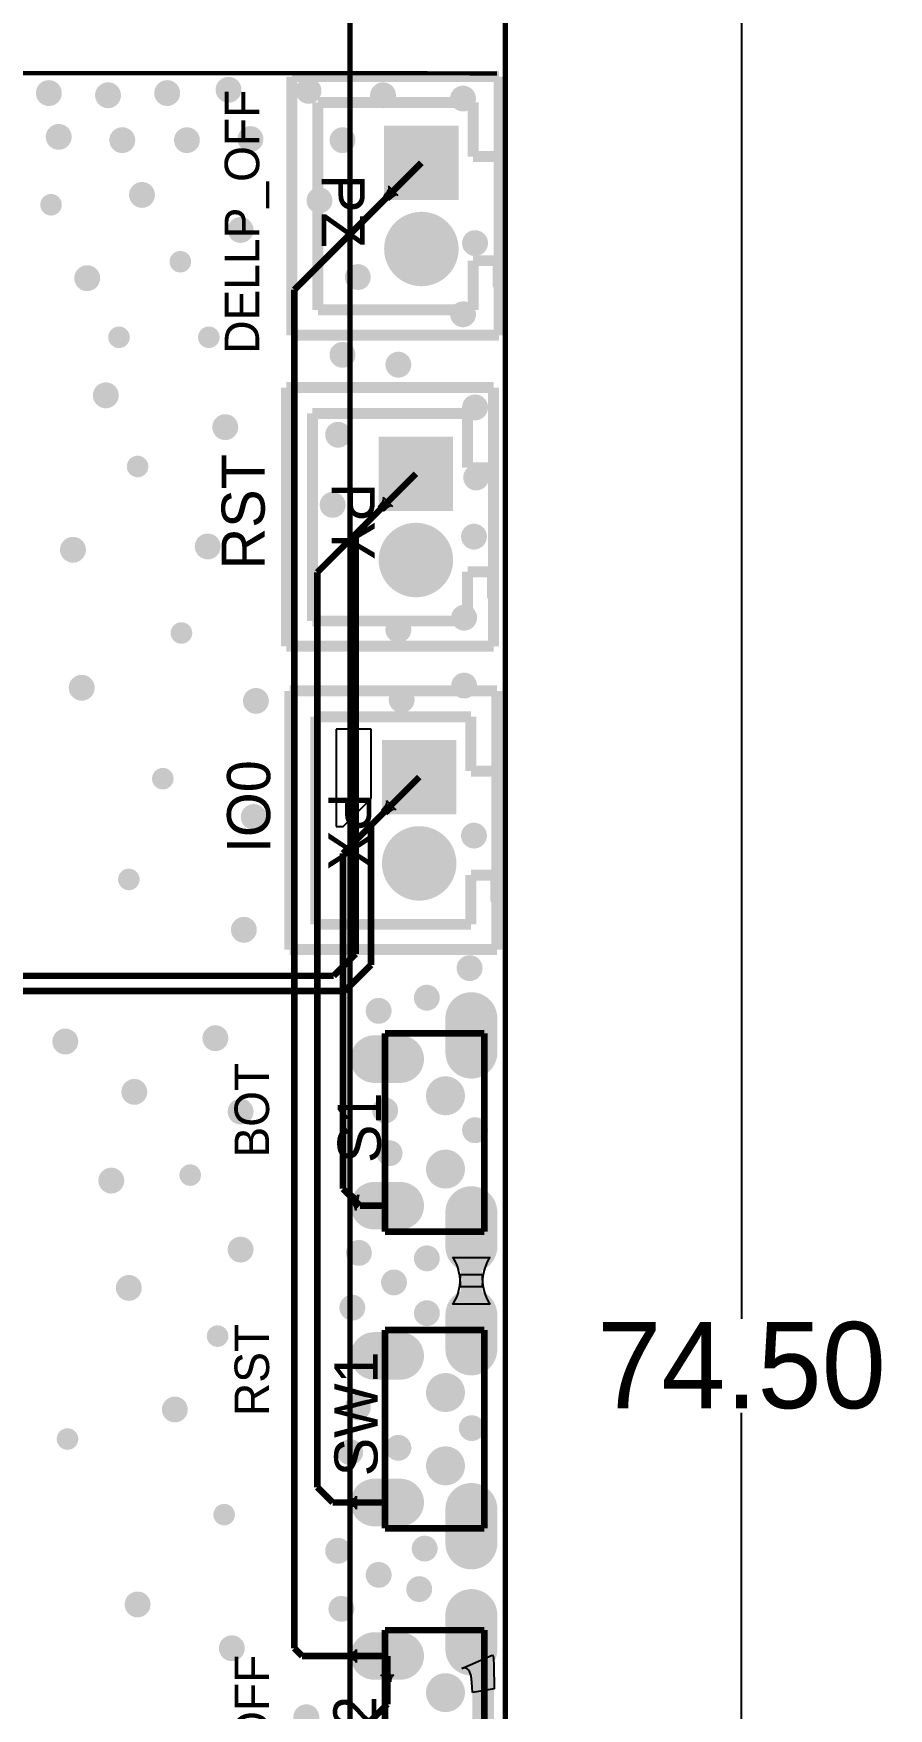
# Model space of a CAD drawing. Extents: x 53.3 to 135, y 28 to 125.4.
# Drawn here: x 115.21 to 135.03, y 66.83 to 105.67 of the extents above; entities that cross this region are included whole.
import ezdxf

# ---------------------------------------------------------------- set-up
doc = ezdxf.new("R2010")
doc.units = 0
doc.header["$MEASUREMENT"] = 0
doc.layers.get('0').update_dxf_attribs({"linetype": 'CONTINUOUS'})
doc.layers.get('Defpoints').update_dxf_attribs({"linetype": 'CONTINUOUS'})
for name, color, linetype in [('BOTTOMLAYER', 5, 'CONTINUOUS'), ('BOTTOMOVERLAY', 54, 'CONTINUOUS'), ('BOTTOMSOLDER', 6, 'CONTINUOUS'), ('KEEPOUTLAYER', 6, 'CONTINUOUS'), ('MULTILAYER', 9, 'CONTINUOUS'), ('TOPLAYER', 1, 'CONTINUOUS'), ('TOPOVERLAY', 2, 'CONTINUOUS'), ('TOPPASTE', 8, 'CONTINUOUS'), ('TOPSOLDER', 216, 'CONTINUOUS')]:
    doc.layers.add(name, color=color, linetype=linetype)
doc.dimstyles.get("Standard").update_dxf_attribs({"dimtxt": 2, "dimasz": 0.18, "dimexe": 0.18, "dimexo": 0.0625, "dimgap": 0.09, "dimtad": 0, "dimtih": 1, "dimtoh": 1, "dimrnd": 0.0005, "dimzin": 0, "dimdsep": 46, "dimtxsty": 'STANDARD', "dimcen": 0.09, "dimclrd": 1, "dimclre": 1, "dimclrt": 1, "dimadec": 0, "dimazin": 0, "dimtfac": 1, "dimtofl": 0, "dimtmove": 0, "dimatfit": 3, "dimfxl": 1, "dimtolj": 1, "dimtzin": 0, "dimarcsym": 0})

# ---------------------------------------------------------------- blocks, each defined once
blk = doc.blocks.new('*D5')
at = {"color": 1, "linetype": 'Continuous', "lineweight": -2, "transparency": 16777216}
for p, q in [((121.216, 112.027), (131.807, 112.027)), ((121.216, 37.527), (131.807, 37.527))]:
    blk.add_line(p, q, dxfattribs=at)
at = {"color": 1, "lineweight": -2, "transparency": 16777216}
for p, q in [((131.627, 111.847), (131.627, 75.867)), ((131.627, 37.707), (131.627, 73.687))]:
    blk.add_line(p, q, dxfattribs=at)
at = {"color": 1, "linetype": 'Continuous', "transparency": 16777216}
for points in [[(131.597, 111.847), (131.657, 111.847), (131.627, 112.027)], [(131.597, 37.707), (131.657, 37.707), (131.627, 37.527)]]:
    blk.add_solid(points, dxfattribs=at)
at = {"layer": 'Defpoints', "color": 0, "linetype": 'Continuous', "transparency": 16777216}
for p in [(121.153, 112.027), (121.153, 37.527), (131.627, 37.527)]:
    blk.add_point(p, dxfattribs=at)
at = {"color": 1, "linetype": 'Continuous', "transparency": 16777216, "insert": (131.627, 74.777), "char_height": 2, "attachment_point": 5}
blk.add_mtext('\\A1;74.50', dxfattribs=at)

msp = doc.modelspace()

# ---------------------------------------------------------------- linework, layer by layer
at = {"layer": 'BOTTOMLAYER'}
for p, q in [((123.242662, 94.734814), (123.289954, 94.790704)), ((123.289954, 94.790704), (123.30715, 94.815426)), ((123.30715, 94.815426), (123.320048, 94.837997)), ((123.328646, 94.906785), (123.320048, 94.918609)), ((123.320048, 94.918609), (123.535011, 94.703646)), ((123.320048, 94.837997), (123.328646, 94.858418)), ((123.332946, 94.892812), (123.328646, 94.906785)), ((123.328646, 94.858418), (123.332946, 94.876691)), ((123.332946, 94.876691), (123.332946, 94.892812)), ((123.212568, 94.703646), (123.242662, 94.734814)), ((123.320048, 94.596166), (123.212568, 94.703646)), ((123.380238, 94.652056), (123.320048, 94.596166)), ((123.407106, 94.673552), (123.380238, 94.652056)), ((123.431828, 94.690748), (123.407106, 94.673552)), ((123.454399, 94.703646), (123.431828, 94.690748)), ((123.47482, 94.712244), (123.454399, 94.703646)), ((123.493093, 94.716544), (123.47482, 94.712244)), ((123.509214, 94.716544), (123.493093, 94.716544)), ((123.523187, 94.712244), (123.509214, 94.716544)), ((123.535011, 94.703646), (123.523187, 94.712244)), ((123.38335, 87.779626), (123.396248, 87.802197)), ((123.404846, 87.870985), (123.396248, 87.882809)), ((123.396248, 87.882809), (123.611211, 87.667846)), ((123.396248, 87.802197), (123.404846, 87.822618)), ((123.409146, 87.857012), (123.404846, 87.870985)), ((123.404846, 87.822618), (123.409146, 87.840891)), ((123.409146, 87.840891), (123.409146, 87.857012)), ((123.288768, 87.667846), (123.318862, 87.699014)), ((123.396248, 87.560366), (123.288768, 87.667846)), ((123.318862, 87.699014), (123.366154, 87.754904)), ((123.366154, 87.754904), (123.38335, 87.779626)), ((123.456438, 87.616256), (123.396248, 87.560366)), ((123.483306, 87.637752), (123.456438, 87.616256)), ((123.508028, 87.654948), (123.483306, 87.637752)), ((123.530599, 87.667846), (123.508028, 87.654948)), ((123.55102, 87.676444), (123.530599, 87.667846)), ((123.569293, 87.680744), (123.55102, 87.676444)), ((123.585414, 87.680744), (123.569293, 87.680744)), ((123.599387, 87.676444), (123.585414, 87.680744)), ((123.611211, 87.667846), (123.599387, 87.676444))]:
    msp.add_line(p, q, dxfattribs=at)
for points, const_width in [([(115.42, 104.2924, 1), (115.72, 104.2924, 1)], 0.299999), ([(116.7916, 104.2416, 1), (117.0916, 104.2416, 1)], 0.299999), ([(118.1632, 104.2924, 1), (118.4632, 104.2924, 1)], 0.299999), ([(119.5856, 104.3686, 1), (119.8856, 104.3686, 1)], 0.299999), ([(121.4398, 104.3432, 1), (121.7398, 104.3432, 1)], 0.299999), ([(123.167, 104.2416, 1), (123.467, 104.2416, 1)], 0.299999), ([(125.0212, 104.1654, 1), (125.3212, 104.1654, 1)], 0.299999), ([(115.6486, 103.2764, 1), (115.9486, 103.2764, 1)], 0.299999), ([(117.1218, 103.2002, 1), (117.4218, 103.2002, 1)], 0.299999), ([(118.6204, 103.2002, 1), (118.9204, 103.2002, 1)], 0.299999), ([(120.0936, 103.2256, 1), (120.3936, 103.2256, 1)], 0.299999), ([(122.2272, 103.2002, 1), (122.5272, 103.2002, 1)], 0.299999), ([(117.579, 101.9302, 1), (117.879, 101.9302, 1)], 0.299999), ([(115.495802, 101.7016, 1), (115.745798, 101.7016, 1)], 0.249999), ([(121.6938, 101.8032, 1), (121.9938, 101.8032, 1)], 0.299999), ([(119.865, 101.1174, 1), (120.165, 101.1174, 1)], 0.299999), ([(123.825, 100.676202, 1), (124.587, 100.676202, 1)], 0.762), ([(125.3006, 100.8126, 1), (125.6006, 100.8126, 1)], 0.299999), ([(118.493002, 100.3808, 1), (118.742998, 100.3808, 1)], 0.249999), ([(116.309, 99.9998, 1), (116.609, 99.9998, 1)], 0.299999), ([(122.5828, 100.0252, 1), (122.8828, 100.0252, 1)], 0.299999), ([(125.0212, 99.1616, 1), (125.3212, 99.1616, 1)], 0.299999), ([(117.070602, 98.6282, 1), (117.320598, 98.6282, 1)], 0.249999), ([(119.153402, 98.6282, 1), (119.403398, 98.6282, 1)], 0.249999), ([(122.2272, 98.2218, 1), (122.5272, 98.2218, 1)], 0.299999), ([(123.5226, 97.9932, 1), (123.8226, 97.9932, 1)], 0.299999), ([(116.7408, 97.282, 1), (117.0408, 97.282, 1)], 0.299999), ([(125.3006, 97.0026, 1), (125.6006, 97.0026, 1)], 0.299999), ([(119.5094, 96.5454, 1), (119.8094, 96.5454, 1)], 0.299999), ([(122.1256, 96.3676, 1), (122.4256, 96.3676, 1)], 0.299999), ([(117.502402, 95.631, 1), (117.752398, 95.631, 1)], 0.249999), ([(125.326, 95.377, 1), (125.626, 95.377, 1)], 0.299999), ([(121.9986, 94.742, 1), (122.2986, 94.742, 1)], 0.299999), ([(119.103, 93.7768, 1), (119.403, 93.7768, 1)], 0.299999), ([(123.698, 93.462602, 1), (124.46, 93.462602, 1)], 0.762), ([(125.2752, 94.0054, 1), (125.5752, 94.0054, 1)], 0.299999), ([(115.9788, 93.7006, 1), (116.2788, 93.7006, 1)], 0.299999), ([(123.5226, 91.8464, 1), (123.8226, 91.8464, 1)], 0.299999), ([(125.0466, 92.1258, 1), (125.3466, 92.1258, 1)], 0.299999), ([(118.518402, 91.7702, 1), (118.768398, 91.7702, 1)], 0.249999), ([(116.182, 90.5002, 1), (116.482, 90.5002, 1)], 0.299999), ([(123.5988, 90.2208, 1), (123.8988, 90.2208, 1)], 0.299999), ([(125.0466, 90.551, 1), (125.3466, 90.551, 1)], 0.299999), ([(120.2206, 90.1954, 1), (120.5206, 90.1954, 1)], 0.299999), ([(118.086602, 88.392, 1), (118.336598, 88.392, 1)], 0.249999), ([(120.1698, 87.503, 1), (120.4698, 87.503, 1)], 0.299999), ([(123.7742, 86.426802, 1), (124.5362, 86.426802, 1)], 0.762), ([(125.2752, 87.0712, 1), (125.5752, 87.0712, 1)], 0.299999), ([(117.299202, 86.0552, 1), (117.549198, 86.0552, 1)], 0.249999), ([(119.9412, 84.8868, 1), (120.2412, 84.8868, 1)], 0.299999), ([(125.1736, 83.9978, 1), (125.4736, 83.9978, 1)], 0.299999), ([(124.183, 83.312, 1), (124.483, 83.312, 1)], 0.299999), ([(123.0654, 83.0072, 1), (123.3654, 83.0072, 1)], 0.299999), ([(115.801, 82.296, 1), (116.101, 82.296, 1)], 0.299999), ([(119.2808, 82.3722, 1), (119.5808, 82.3722, 1)], 0.299999), ([(117.4012, 81.1276, 1), (117.7012, 81.1276, 1)], 0.299999), ([(124.589794, 81.037796, 1), (124.939796, 81.037796, 1)], 0.349999), ([(119.865, 80.6704, 1), (120.165, 80.6704, 1)], 0.299999), ([(123.2178, 80.6958, 1), (123.5178, 80.6958, 1)], 0.299999), ([(125.3006, 80.2386, 1), (125.6006, 80.2386, 1)], 0.299999), ([(123.3194, 79.7052, 1), (123.6194, 79.7052, 1)], 0.299999), ([(124.589802, 79.337802, 1), (124.939803, 79.337802, 1)], 0.349999), ([(116.8678, 79.0702, 1), (117.1678, 79.0702, 1)], 0.299999), ([(118.721602, 79.1972, 1), (118.971598, 79.1972, 1)], 0.249999), ([(119.865, 77.47, 1), (120.165, 77.47, 1)], 0.299999), ([(122.6082, 77.3938, 1), (122.9082, 77.3938, 1)], 0.299999), ([(124.183, 77.2668, 1), (124.483, 77.2668, 1)], 0.299999), ([(123.421, 76.708, 1), (123.721, 76.708, 1)], 0.299999), ([(117.2742, 76.581, 1), (117.5742, 76.581, 1)], 0.299999), ([(122.4558, 76.1238, 1), (122.7558, 76.1238, 1)], 0.299999), ([(124.183, 75.9968, 1), (124.483, 75.9968, 1)], 0.299999), ([(119.356602, 75.4634, 1), (119.606598, 75.4634, 1)], 0.249999), ([(124.589794, 74.154396, 1), (124.939796, 74.154396, 1)], 0.349999), ([(118.341, 73.7616, 1), (118.641, 73.7616, 1)], 0.299999), ([(122.5828, 73.8124, 1), (122.8828, 73.8124, 1)], 0.299999), ([(125.2244, 73.3298, 1), (125.5244, 73.3298, 1)], 0.299999), ([(115.876802, 73.0758, 1), (116.126798, 73.0758, 1)], 0.249999), ([(122.405, 72.771, 1), (122.705, 72.771, 1)], 0.299999), ([(123.5226, 72.8726, 1), (123.8226, 72.8726, 1)], 0.299999), ([(124.589802, 72.454402, 1), (124.939803, 72.454402, 1)], 0.349999), ([(119.509002, 71.3232, 1), (119.758998, 71.3232, 1)], 0.249999), ([(122.1256, 70.485, 1), (122.4256, 70.485, 1)], 0.299999), ([(124.1322, 70.5358, 1), (124.4322, 70.5358, 1)], 0.299999), ([(123.0654, 69.9262, 1), (123.3654, 69.9262, 1)], 0.299999), ([(117.4774, 69.2404, 1), (117.7774, 69.2404, 1)], 0.299999), ([(124.0052, 69.596, 1), (124.3052, 69.596, 1)], 0.299999), ([(122.2018, 69.1388, 1), (122.5018, 69.1388, 1)], 0.299999), ([(119.6618, 68.2244, 1), (119.9618, 68.2244, 1)], 0.299999), ([(124.589794, 67.194796, 1), (124.939796, 67.194796, 1)], 0.349999), ([(121.389, 66.6242, 1), (121.689, 66.6242, 1)], 0.299999)]:
    msp.add_lwpolyline(points, format="xyb", close=True, dxfattribs=dict(at, const_width=const_width))
at = {"layer": 'BOTTOMLAYER', "const_width": 0.152001}
for points in [[(122.682, 94.065598), (124.079, 95.462598)], [(122.682, 84.328), (122.682, 94.065598)], [(123.0376, 87.309198), (124.1552, 88.426798)], [(123.0376, 84.074), (123.0376, 87.309198)], [(122.174, 83.82), (122.682, 84.328)], [(122.431599, 83.467999), (123.0376, 84.074)], [(99.572811, 83.467999), (122.431599, 83.467999)], [(99.718612, 83.82), (122.174, 83.82)]]:
    msp.add_lwpolyline(points, dxfattribs=at)
at = {"layer": 'BOTTOMLAYER'}
for points in [[(123.444, 103.438198), (123.444, 101.914198), (124.968, 103.438198), (124.968, 101.914198)], [(123.317, 96.224598), (123.317, 94.700598), (124.841, 96.224598), (124.841, 94.700598)], [(123.3932, 89.188798), (123.3932, 87.664798), (124.9172, 89.188798), (124.9172, 87.664798)]]:
    msp.add_solid(points, dxfattribs=at)
at = {"layer": 'BOTTOMOVERLAY', "const_width": 0.127}
msp.add_lwpolyline([(122.553136, 48.777027), (122.553136, 106.377059)], dxfattribs=at)
at = {"layer": 'BOTTOMSOLDER'}
for points, const_width in [([(123.7742, 100.676202, 1), (124.6378, 100.676202, 1)], 0.8636), ([(123.6472, 93.462602, 1), (124.5108, 93.462602, 1)], 0.8636), ([(123.7234, 86.426802, 1), (124.587, 86.426802, 1)], 0.8636), ([(124.538994, 81.037796, 1), (124.990596, 81.037796, 1)], 0.451599), ([(124.539002, 79.337802, 1), (124.990603, 79.337802, 1)], 0.451599), ([(124.538994, 74.154396, 1), (124.990596, 74.154396, 1)], 0.451599), ([(124.539002, 72.454402, 1), (124.990603, 72.454402, 1)], 0.451599), ([(124.538994, 67.194796, 1), (124.990596, 67.194796, 1)], 0.451599)]:
    msp.add_lwpolyline(points, format="xyb", close=True, dxfattribs=dict(at, const_width=const_width))
for points in [[(123.3424, 103.539798), (123.3424, 101.812598), (125.0696, 103.539798), (125.0696, 101.812598)], [(123.2154, 96.326198), (123.2154, 94.598998), (124.9426, 96.326198), (124.9426, 94.598998)], [(123.2916, 89.290398), (123.2916, 87.563198), (125.0188, 89.290398), (125.0188, 87.563198)]]:
    msp.add_solid(points, dxfattribs=at)
at = {"layer": 'KEEPOUTLAYER', "const_width": 0.127}
msp.add_lwpolyline([(126.153136, 38.991487), (126.153136, 110.562593)], dxfattribs=at)
at = {"layer": 'MULTILAYER'}
for points, const_width in [([(115.42, 104.2924, 1), (115.72, 104.2924, 1)], 0.299999), ([(116.7916, 104.2416, 1), (117.0916, 104.2416, 1)], 0.299999), ([(118.1632, 104.2924, 1), (118.4632, 104.2924, 1)], 0.299999), ([(119.5856, 104.3686, 1), (119.8856, 104.3686, 1)], 0.299999), ([(121.4398, 104.3432, 1), (121.7398, 104.3432, 1)], 0.299999), ([(123.167, 104.2416, 1), (123.467, 104.2416, 1)], 0.299999), ([(125.0212, 104.1654, 1), (125.3212, 104.1654, 1)], 0.299999), ([(115.6486, 103.2764, 1), (115.9486, 103.2764, 1)], 0.299999), ([(117.1218, 103.2002, 1), (117.4218, 103.2002, 1)], 0.299999), ([(118.6204, 103.2002, 1), (118.9204, 103.2002, 1)], 0.299999), ([(120.0936, 103.2256, 1), (120.3936, 103.2256, 1)], 0.299999), ([(122.2272, 103.2002, 1), (122.5272, 103.2002, 1)], 0.299999), ([(117.579, 101.9302, 1), (117.879, 101.9302, 1)], 0.299999), ([(115.495802, 101.7016, 1), (115.745798, 101.7016, 1)], 0.249999), ([(121.6938, 101.8032, 1), (121.9938, 101.8032, 1)], 0.299999), ([(119.865, 101.1174, 1), (120.165, 101.1174, 1)], 0.299999), ([(123.825, 100.676202, 1), (124.587, 100.676202, 1)], 0.762), ([(125.3006, 100.8126, 1), (125.6006, 100.8126, 1)], 0.299999), ([(118.493002, 100.3808, 1), (118.742998, 100.3808, 1)], 0.249999), ([(116.309, 99.9998, 1), (116.609, 99.9998, 1)], 0.299999), ([(122.5828, 100.0252, 1), (122.8828, 100.0252, 1)], 0.299999), ([(125.0212, 99.1616, 1), (125.3212, 99.1616, 1)], 0.299999), ([(117.070602, 98.6282, 1), (117.320598, 98.6282, 1)], 0.249999), ([(119.153402, 98.6282, 1), (119.403398, 98.6282, 1)], 0.249999), ([(122.2272, 98.2218, 1), (122.5272, 98.2218, 1)], 0.299999), ([(123.5226, 97.9932, 1), (123.8226, 97.9932, 1)], 0.299999), ([(116.7408, 97.282, 1), (117.0408, 97.282, 1)], 0.299999), ([(125.3006, 97.0026, 1), (125.6006, 97.0026, 1)], 0.299999), ([(119.5094, 96.5454, 1), (119.8094, 96.5454, 1)], 0.299999), ([(122.1256, 96.3676, 1), (122.4256, 96.3676, 1)], 0.299999), ([(117.502402, 95.631, 1), (117.752398, 95.631, 1)], 0.249999), ([(125.326, 95.377, 1), (125.626, 95.377, 1)], 0.299999), ([(121.9986, 94.742, 1), (122.2986, 94.742, 1)], 0.299999), ([(119.103, 93.7768, 1), (119.403, 93.7768, 1)], 0.299999), ([(123.698, 93.462602, 1), (124.46, 93.462602, 1)], 0.762), ([(125.2752, 94.0054, 1), (125.5752, 94.0054, 1)], 0.299999), ([(115.9788, 93.7006, 1), (116.2788, 93.7006, 1)], 0.299999), ([(123.5226, 91.8464, 1), (123.8226, 91.8464, 1)], 0.299999), ([(125.0466, 92.1258, 1), (125.3466, 92.1258, 1)], 0.299999), ([(118.518402, 91.7702, 1), (118.768398, 91.7702, 1)], 0.249999), ([(116.182, 90.5002, 1), (116.482, 90.5002, 1)], 0.299999), ([(123.5988, 90.2208, 1), (123.8988, 90.2208, 1)], 0.299999), ([(125.0466, 90.551, 1), (125.3466, 90.551, 1)], 0.299999), ([(120.2206, 90.1954, 1), (120.5206, 90.1954, 1)], 0.299999), ([(118.086602, 88.392, 1), (118.336598, 88.392, 1)], 0.249999), ([(120.1698, 87.503, 1), (120.4698, 87.503, 1)], 0.299999), ([(123.7742, 86.426802, 1), (124.5362, 86.426802, 1)], 0.762), ([(125.2752, 87.0712, 1), (125.5752, 87.0712, 1)], 0.299999), ([(117.299202, 86.0552, 1), (117.549198, 86.0552, 1)], 0.249999), ([(119.9412, 84.8868, 1), (120.2412, 84.8868, 1)], 0.299999), ([(125.1736, 83.9978, 1), (125.4736, 83.9978, 1)], 0.299999), ([(124.183, 83.312, 1), (124.483, 83.312, 1)], 0.299999), ([(123.0654, 83.0072, 1), (123.3654, 83.0072, 1)], 0.299999), ([(115.801, 82.296, 1), (116.101, 82.296, 1)], 0.299999), ([(119.2808, 82.3722, 1), (119.5808, 82.3722, 1)], 0.299999), ([(117.4012, 81.1276, 1), (117.7012, 81.1276, 1)], 0.299999), ([(124.589794, 81.037796, 1), (124.939796, 81.037796, 1)], 0.349999), ([(119.865, 80.6704, 1), (120.165, 80.6704, 1)], 0.299999), ([(123.2178, 80.6958, 1), (123.5178, 80.6958, 1)], 0.299999), ([(125.3006, 80.2386, 1), (125.6006, 80.2386, 1)], 0.299999), ([(123.3194, 79.7052, 1), (123.6194, 79.7052, 1)], 0.299999), ([(124.589802, 79.337802, 1), (124.939803, 79.337802, 1)], 0.349999), ([(116.8678, 79.0702, 1), (117.1678, 79.0702, 1)], 0.299999), ([(118.721602, 79.1972, 1), (118.971598, 79.1972, 1)], 0.249999), ([(119.865, 77.47, 1), (120.165, 77.47, 1)], 0.299999), ([(122.6082, 77.3938, 1), (122.9082, 77.3938, 1)], 0.299999), ([(124.183, 77.2668, 1), (124.483, 77.2668, 1)], 0.299999), ([(123.421, 76.708, 1), (123.721, 76.708, 1)], 0.299999), ([(117.2742, 76.581, 1), (117.5742, 76.581, 1)], 0.299999), ([(122.4558, 76.1238, 1), (122.7558, 76.1238, 1)], 0.299999), ([(124.183, 75.9968, 1), (124.483, 75.9968, 1)], 0.299999), ([(119.356602, 75.4634, 1), (119.606598, 75.4634, 1)], 0.249999), ([(124.589794, 74.154396, 1), (124.939796, 74.154396, 1)], 0.349999), ([(118.341, 73.7616, 1), (118.641, 73.7616, 1)], 0.299999), ([(122.5828, 73.8124, 1), (122.8828, 73.8124, 1)], 0.299999), ([(125.2244, 73.3298, 1), (125.5244, 73.3298, 1)], 0.299999), ([(115.876802, 73.0758, 1), (116.126798, 73.0758, 1)], 0.249999), ([(122.405, 72.771, 1), (122.705, 72.771, 1)], 0.299999), ([(123.5226, 72.8726, 1), (123.8226, 72.8726, 1)], 0.299999), ([(124.589802, 72.454402, 1), (124.939803, 72.454402, 1)], 0.349999), ([(119.509002, 71.3232, 1), (119.758998, 71.3232, 1)], 0.249999), ([(122.1256, 70.485, 1), (122.4256, 70.485, 1)], 0.299999), ([(124.1322, 70.5358, 1), (124.4322, 70.5358, 1)], 0.299999), ([(123.0654, 69.9262, 1), (123.3654, 69.9262, 1)], 0.299999), ([(117.4774, 69.2404, 1), (117.7774, 69.2404, 1)], 0.299999), ([(124.0052, 69.596, 1), (124.3052, 69.596, 1)], 0.299999), ([(122.2018, 69.1388, 1), (122.5018, 69.1388, 1)], 0.299999), ([(119.6618, 68.2244, 1), (119.9618, 68.2244, 1)], 0.299999), ([(124.589794, 67.194796, 1), (124.939796, 67.194796, 1)], 0.349999), ([(121.389, 66.6242, 1), (121.689, 66.6242, 1)], 0.299999)]:
    msp.add_lwpolyline(points, format="xyb", close=True, dxfattribs=dict(at, const_width=const_width))
for points in [[(123.444, 103.438198), (123.444, 101.914198), (124.968, 103.438198), (124.968, 101.914198)], [(123.317, 96.224598), (123.317, 94.700598), (124.841, 96.224598), (124.841, 94.700598)], [(123.3932, 89.188798), (123.3932, 87.664798), (124.9172, 89.188798), (124.9172, 87.664798)]]:
    msp.add_solid(points, dxfattribs=at)
at = {"layer": 'TOPLAYER'}
for p, q in [((123.339568, 101.917246), (123.369662, 101.948414)), ((123.447048, 101.809766), (123.339568, 101.917246)), ((123.369662, 101.948414), (123.416954, 102.004304)), ((123.416954, 102.004304), (123.43415, 102.029026)), ((123.43415, 102.029026), (123.447048, 102.051597)), ((123.455646, 102.120385), (123.447048, 102.132209)), ((123.447048, 102.132209), (123.662011, 101.917246)), ((123.447048, 102.051597), (123.455646, 102.072018)), ((123.507238, 101.865656), (123.447048, 101.809766)), ((123.459946, 102.106412), (123.455646, 102.120385)), ((123.455646, 102.072018), (123.459946, 102.090291)), ((123.459946, 102.090291), (123.459946, 102.106412)), ((123.534106, 101.887152), (123.507238, 101.865656)), ((123.558828, 101.904348), (123.534106, 101.887152)), ((123.581399, 101.917246), (123.558828, 101.904348)), ((123.60182, 101.925844), (123.581399, 101.917246)), ((123.620093, 101.930144), (123.60182, 101.925844)), ((123.636214, 101.930144), (123.620093, 101.930144)), ((123.650187, 101.925844), (123.636214, 101.930144)), ((123.662011, 101.917246), (123.650187, 101.925844)), ((123.242662, 94.734814), (123.289954, 94.790704)), ((123.289954, 94.790704), (123.30715, 94.815426)), ((123.30715, 94.815426), (123.320048, 94.837997)), ((123.328646, 94.906785), (123.320048, 94.918609)), ((123.320048, 94.918609), (123.535011, 94.703646)), ((123.320048, 94.837997), (123.328646, 94.858418)), ((123.332946, 94.892812), (123.328646, 94.906785)), ((123.328646, 94.858418), (123.332946, 94.876691)), ((123.332946, 94.876691), (123.332946, 94.892812)), ((123.212568, 94.703646), (123.242662, 94.734814)), ((123.320048, 94.596166), (123.212568, 94.703646)), ((123.380238, 94.652056), (123.320048, 94.596166)), ((123.407106, 94.673552), (123.380238, 94.652056)), ((123.431828, 94.690748), (123.407106, 94.673552)), ((123.454399, 94.703646), (123.431828, 94.690748)), ((123.47482, 94.712244), (123.454399, 94.703646)), ((123.493093, 94.716544), (123.47482, 94.712244)), ((123.509214, 94.716544), (123.493093, 94.716544)), ((123.523187, 94.712244), (123.509214, 94.716544)), ((123.535011, 94.703646), (123.523187, 94.712244)), ((123.043201, 89.538797), (122.227345, 89.538797)), ((122.227345, 89.538797), (122.227345, 87.279137)), ((123.043201, 87.929057), (123.043201, 89.538797)), ((122.393281, 87.279137), (123.043201, 87.929057)), ((123.38335, 87.779626), (123.396248, 87.802197)), ((123.404846, 87.870985), (123.396248, 87.882809)), ((123.396248, 87.882809), (123.611211, 87.667846)), ((123.396248, 87.802197), (123.404846, 87.822618)), ((123.409146, 87.857012), (123.404846, 87.870985)), ((123.404846, 87.822618), (123.409146, 87.840891)), ((123.409146, 87.840891), (123.409146, 87.857012)), ((123.288768, 87.667846), (123.318862, 87.699014)), ((123.396248, 87.560366), (123.288768, 87.667846)), ((123.318862, 87.699014), (123.366154, 87.754904)), ((123.366154, 87.754904), (123.38335, 87.779626)), ((123.456438, 87.616256), (123.396248, 87.560366)), ((123.483306, 87.637752), (123.456438, 87.616256)), ((123.508028, 87.654948), (123.483306, 87.637752)), ((123.530599, 87.667846), (123.508028, 87.654948)), ((123.55102, 87.676444), (123.530599, 87.667846)), ((123.569293, 87.680744), (123.55102, 87.676444)), ((123.585414, 87.680744), (123.569293, 87.680744)), ((123.599387, 87.676444), (123.585414, 87.680744)), ((123.611211, 87.667846), (123.599387, 87.676444)), ((122.227345, 87.279137), (122.393281, 87.279137)), ((122.55771, 78.60441), (122.599183, 78.777899)), ((122.607464, 78.550491), (122.55771, 78.60441)), ((122.599183, 78.777899), (122.624324, 78.753838)), ((122.627664, 78.525088), (122.607464, 78.550491)), ((122.624324, 78.753838), (122.647169, 78.734234)), ((122.644746, 78.500724), (122.627664, 78.525088)), ((122.658708, 78.477394), (122.644746, 78.500724)), ((122.647169, 78.734234), (122.667715, 78.719091)), ((122.669551, 78.455106), (122.658708, 78.477394)), ((122.667715, 78.719091), (122.685965, 78.708405)), ((122.747199, 78.737927), (122.681741, 78.376318)), ((122.685965, 78.708405), (122.701914, 78.702177)), ((122.701914, 78.702177), (122.715566, 78.700409)), ((122.715566, 78.700409), (122.726922, 78.703101)), ((122.726922, 78.703101), (122.735978, 78.710252)), ((122.735978, 78.710252), (122.742736, 78.721859)), ((122.742736, 78.721859), (122.747199, 78.737927)), ((122.677278, 78.433851), (122.669551, 78.455106)), ((122.681883, 78.413635), (122.677278, 78.433851)), ((122.681741, 78.376318), (122.683372, 78.394458)), ((122.683372, 78.394458), (122.681883, 78.413635)), ((124.965691, 77.237158), (124.930715, 77.287178)), ((124.930715, 77.287178), (125.798887, 77.287178)), ((124.996986, 77.183061), (124.965691, 77.237158)), ((125.024599, 77.124885), (124.996986, 77.183061)), ((125.048531, 77.06263), (125.024599, 77.124885)), ((125.06878, 76.996295), (125.048531, 77.06263)), ((125.085348, 76.925884), (125.06878, 76.996295)), ((125.098233, 76.851396), (125.085348, 76.925884)), ((125.644255, 76.925884), (125.631369, 76.851396)), ((125.660823, 76.996295), (125.644255, 76.925884)), ((125.681072, 77.06263), (125.660823, 76.996295)), ((125.705004, 77.124885), (125.681072, 77.06263)), ((125.732616, 77.183061), (125.705004, 77.124885)), ((125.763912, 77.237158), (125.732616, 77.183061)), ((125.798887, 77.287178), (125.763912, 77.237158)), ((125.068777, 76.495907), (125.085345, 76.566319)), ((125.085345, 76.566319), (125.098231, 76.640807)), ((125.098231, 76.640807), (125.107436, 76.719377)), ((125.11296, 76.690179), (125.098233, 76.851396)), ((125.107436, 76.719377), (125.114799, 76.888746)), ((125.114802, 76.603456), (125.11296, 76.690179)), ((125.114799, 76.888746), (125.614798, 76.888746)), ((125.614801, 76.603456), (125.114802, 76.603456)), ((125.614798, 76.888746), (125.61664, 76.802023)), ((125.622164, 76.772826), (125.614801, 76.603456)), ((125.61664, 76.802023), (125.631367, 76.640807)), ((125.631369, 76.851396), (125.622164, 76.772826)), ((125.631367, 76.640807), (125.644252, 76.566319)), ((125.644252, 76.566319), (125.660821, 76.495907)), ((124.930713, 76.205024), (124.965689, 76.255044)), ((125.798885, 76.205024), (124.930713, 76.205024)), ((124.965689, 76.255044), (124.996984, 76.309141)), ((124.996984, 76.309141), (125.024596, 76.367317)), ((125.024596, 76.367317), (125.048528, 76.429573)), ((125.048528, 76.429573), (125.068777, 76.495907)), ((125.660821, 76.495907), (125.681069, 76.429573)), ((125.681069, 76.429573), (125.705001, 76.367317)), ((125.705001, 76.367317), (125.732614, 76.309141)), ((125.732614, 76.309141), (125.763909, 76.255044)), ((125.763909, 76.255044), (125.798885, 76.205024)), ((122.521995, 71.6804), (122.555206, 71.681147)), ((122.521995, 71.528396), (122.521995, 71.6804)), ((122.555206, 71.52765), (122.521995, 71.528396)), ((122.555206, 71.681147), (122.584924, 71.683392)), ((122.584924, 71.525404), (122.555206, 71.52765)), ((122.584924, 71.683392), (122.611144, 71.687134)), ((122.611144, 71.521663), (122.584924, 71.525404)), ((122.611144, 71.687134), (122.63387, 71.692371)), ((122.63387, 71.516425), (122.611144, 71.521663)), ((122.63387, 71.692371), (122.653097, 71.699107)), ((122.653097, 71.509689), (122.63387, 71.516425)), ((122.653097, 71.699107), (122.66883, 71.707339)), ((122.66883, 71.501457), (122.653097, 71.509689)), ((122.66883, 71.707339), (122.681065, 71.717068)), ((122.681065, 71.491729), (122.66883, 71.501457)), ((122.681065, 71.717068), (122.689805, 71.728292)), ((122.689805, 71.480505), (122.681065, 71.491729)), ((122.689805, 71.728292), (122.695051, 71.741015)), ((122.695051, 71.467782), (122.689805, 71.480505)), ((122.695051, 71.741015), (122.696798, 71.755234)), ((122.696798, 71.755234), (122.696798, 71.453563)), ((122.696798, 71.453563), (122.695051, 71.467782)), ((122.521993, 68.120798), (122.555203, 68.121545)), ((122.521993, 67.968795), (122.521993, 68.120798)), ((122.555203, 68.121545), (122.584921, 68.123791)), ((122.584921, 68.123791), (122.611142, 68.127532)), ((122.611142, 68.127532), (122.633867, 68.132769)), ((122.633867, 68.132769), (122.653095, 68.139506)), ((122.653095, 68.139506), (122.668828, 68.147738)), ((122.668828, 68.147738), (122.681063, 68.157466)), ((122.681063, 68.157466), (122.689803, 68.16869)), ((122.689803, 68.16869), (122.695048, 68.181413)), ((122.695048, 68.181413), (122.696795, 68.195632)), ((122.696795, 68.195632), (122.696795, 67.893961)), ((125.140804, 67.752991), (125.848958, 68.065076)), ((125.848958, 68.065076), (125.856688, 68.074896)), ((125.856688, 68.074896), (125.863601, 68.065071)), ((125.863601, 68.065071), (125.869705, 68.035604)), ((125.869705, 68.035604), (125.874993, 67.986491)), ((125.874993, 67.986491), (125.883129, 67.829339)), ((122.555203, 67.968048), (122.521993, 67.968795)), ((122.584921, 67.965803), (122.555203, 67.968048)), ((122.611142, 67.962061), (122.584921, 67.965803)), ((122.633867, 67.956824), (122.611142, 67.962061)), ((122.653095, 67.950088), (122.633867, 67.956824)), ((122.668828, 67.941855), (122.653095, 67.950088)), ((122.681063, 67.932127), (122.668828, 67.941855)), ((122.689803, 67.920903), (122.681063, 67.932127)), ((122.695048, 67.90818), (122.689803, 67.920903)), ((122.696795, 67.893961), (122.695048, 67.90818)), ((123.277231, 67.595488), (123.262791, 67.597038)), ((123.262791, 67.597038), (123.566794, 67.597038)), ((123.290152, 67.590835), (123.277231, 67.595488)), ((123.552354, 67.595488), (123.539433, 67.590835)), ((123.566794, 67.597038), (123.552354, 67.595488)), ((125.188083, 67.76717), (125.140804, 67.752991)), ((125.230385, 67.765836), (125.188083, 67.76717)), ((125.26771, 67.748996), (125.230385, 67.765836)), ((125.300057, 67.716644), (125.26771, 67.748996)), ((125.32743, 67.668783), (125.300057, 67.716644)), ((125.349823, 67.605415), (125.32743, 67.668783)), ((125.367242, 67.526535), (125.349823, 67.605415)), ((125.883129, 67.829339), (125.889636, 67.279307)), ((123.301552, 67.583083), (123.290152, 67.590835)), ((123.311432, 67.57223), (123.301552, 67.583083)), ((123.319791, 67.558275), (123.311432, 67.57223)), ((123.326632, 67.541221), (123.319791, 67.558275)), ((123.331953, 67.521064), (123.326632, 67.541221)), ((123.335753, 67.497805), (123.331953, 67.521064)), ((123.338031, 67.471447), (123.335753, 67.497805)), ((123.338793, 67.441989), (123.338031, 67.471447)), ((123.490792, 67.441989), (123.338793, 67.441989)), ((123.491554, 67.471447), (123.490792, 67.441989)), ((123.493832, 67.497805), (123.491554, 67.471447)), ((123.497632, 67.521064), (123.493832, 67.497805)), ((123.502953, 67.541221), (123.497632, 67.521064)), ((123.509794, 67.558275), (123.502953, 67.541221)), ((123.518153, 67.57223), (123.509794, 67.558275)), ((123.528033, 67.583083), (123.518153, 67.57223)), ((123.539433, 67.590835), (123.528033, 67.583083)), ((125.387148, 67.322248), (125.367242, 67.526535)), ((125.389637, 67.196838), (125.387148, 67.322248)), ((125.889636, 67.279307), (125.389637, 67.196838))]:
    msp.add_line(p, q, dxfattribs=at)
for points, const_width in [([(115.42, 104.2924, 1), (115.72, 104.2924, 1)], 0.299999), ([(116.7916, 104.2416, 1), (117.0916, 104.2416, 1)], 0.299999), ([(118.1632, 104.2924, 1), (118.4632, 104.2924, 1)], 0.299999), ([(119.5856, 104.3686, 1), (119.8856, 104.3686, 1)], 0.299999), ([(121.4398, 104.3432, 1), (121.7398, 104.3432, 1)], 0.299999), ([(123.167, 104.2416, 1), (123.467, 104.2416, 1)], 0.299999), ([(125.0212, 104.1654, 1), (125.3212, 104.1654, 1)], 0.299999), ([(115.6486, 103.2764, 1), (115.9486, 103.2764, 1)], 0.299999), ([(117.1218, 103.2002, 1), (117.4218, 103.2002, 1)], 0.299999), ([(118.6204, 103.2002, 1), (118.9204, 103.2002, 1)], 0.299999), ([(120.0936, 103.2256, 1), (120.3936, 103.2256, 1)], 0.299999), ([(122.2272, 103.2002, 1), (122.5272, 103.2002, 1)], 0.299999), ([(117.579, 101.9302, 1), (117.879, 101.9302, 1)], 0.299999), ([(115.495802, 101.7016, 1), (115.745798, 101.7016, 1)], 0.249999), ([(121.6938, 101.8032, 1), (121.9938, 101.8032, 1)], 0.299999), ([(119.865, 101.1174, 1), (120.165, 101.1174, 1)], 0.299999), ([(123.825, 100.676202, 1), (124.587, 100.676202, 1)], 0.762), ([(125.3006, 100.8126, 1), (125.6006, 100.8126, 1)], 0.299999), ([(118.493002, 100.3808, 1), (118.742998, 100.3808, 1)], 0.249999), ([(116.309, 99.9998, 1), (116.609, 99.9998, 1)], 0.299999), ([(122.5828, 100.0252, 1), (122.8828, 100.0252, 1)], 0.299999), ([(125.0212, 99.1616, 1), (125.3212, 99.1616, 1)], 0.299999), ([(117.070602, 98.6282, 1), (117.320598, 98.6282, 1)], 0.249999), ([(119.153402, 98.6282, 1), (119.403398, 98.6282, 1)], 0.249999), ([(122.2272, 98.2218, 1), (122.5272, 98.2218, 1)], 0.299999), ([(123.5226, 97.9932, 1), (123.8226, 97.9932, 1)], 0.299999), ([(116.7408, 97.282, 1), (117.0408, 97.282, 1)], 0.299999), ([(125.3006, 97.0026, 1), (125.6006, 97.0026, 1)], 0.299999), ([(119.5094, 96.5454, 1), (119.8094, 96.5454, 1)], 0.299999), ([(122.1256, 96.3676, 1), (122.4256, 96.3676, 1)], 0.299999), ([(117.502402, 95.631, 1), (117.752398, 95.631, 1)], 0.249999), ([(125.326, 95.377, 1), (125.626, 95.377, 1)], 0.299999), ([(121.9986, 94.742, 1), (122.2986, 94.742, 1)], 0.299999), ([(119.103, 93.7768, 1), (119.403, 93.7768, 1)], 0.299999), ([(123.698, 93.462602, 1), (124.46, 93.462602, 1)], 0.762), ([(125.2752, 94.0054, 1), (125.5752, 94.0054, 1)], 0.299999), ([(115.9788, 93.7006, 1), (116.2788, 93.7006, 1)], 0.299999), ([(123.5226, 91.8464, 1), (123.8226, 91.8464, 1)], 0.299999), ([(125.0466, 92.1258, 1), (125.3466, 92.1258, 1)], 0.299999), ([(118.518402, 91.7702, 1), (118.768398, 91.7702, 1)], 0.249999), ([(116.182, 90.5002, 1), (116.482, 90.5002, 1)], 0.299999), ([(123.5988, 90.2208, 1), (123.8988, 90.2208, 1)], 0.299999), ([(125.0466, 90.551, 1), (125.3466, 90.551, 1)], 0.299999), ([(120.2206, 90.1954, 1), (120.5206, 90.1954, 1)], 0.299999), ([(118.086602, 88.392, 1), (118.336598, 88.392, 1)], 0.249999), ([(120.1698, 87.503, 1), (120.4698, 87.503, 1)], 0.299999), ([(123.7742, 86.426802, 1), (124.5362, 86.426802, 1)], 0.762), ([(125.2752, 87.0712, 1), (125.5752, 87.0712, 1)], 0.299999), ([(117.299202, 86.0552, 1), (117.549198, 86.0552, 1)], 0.249999), ([(119.9412, 84.8868, 1), (120.2412, 84.8868, 1)], 0.299999), ([(125.1736, 83.9978, 1), (125.4736, 83.9978, 1)], 0.299999), ([(124.183, 83.312, 1), (124.483, 83.312, 1)], 0.299999), ([(123.0654, 83.0072, 1), (123.3654, 83.0072, 1)], 0.299999), ([(125.114799, 82.837805, 1), (125.614798, 82.837805, 1)], 0.499999), ([(115.801, 82.296, 1), (116.101, 82.296, 1)], 0.299999), ([(119.2808, 82.3722, 1), (119.5808, 82.3722, 1)], 0.299999), ([(125.114799, 82.037806, 1), (125.614798, 82.037806, 1)], 0.499999), ([(122.889792, 81.887797, 1), (123.339794, 81.887797, 1)], 0.449999), ([(123.489791, 81.887797, 1), (123.939793, 81.887797, 1)], 0.449999), ([(117.4012, 81.1276, 1), (117.7012, 81.1276, 1)], 0.299999), ([(124.589794, 81.037796, 1), (124.939796, 81.037796, 1)], 0.349999), ([(119.865, 80.6704, 1), (120.165, 80.6704, 1)], 0.299999), ([(123.2178, 80.6958, 1), (123.5178, 80.6958, 1)], 0.299999), ([(125.3006, 80.2386, 1), (125.6006, 80.2386, 1)], 0.299999), ([(123.3194, 79.7052, 1), (123.6194, 79.7052, 1)], 0.299999), ([(124.589802, 79.337802, 1), (124.939803, 79.337802, 1)], 0.349999), ([(116.8678, 79.0702, 1), (117.1678, 79.0702, 1)], 0.299999), ([(118.721602, 79.1972, 1), (118.971598, 79.1972, 1)], 0.249999), ([(122.889795, 78.487798, 1), (123.339796, 78.487798, 1)], 0.449999), ([(123.489794, 78.487798, 1), (123.939795, 78.487798, 1)], 0.449999), ([(125.114802, 78.337796, 1), (125.614801, 78.337796, 1)], 0.499999), ([(119.865, 77.47, 1), (120.165, 77.47, 1)], 0.299999), ([(125.114802, 77.537798, 1), (125.614801, 77.537798, 1)], 0.499999), ([(122.6082, 77.3938, 1), (122.9082, 77.3938, 1)], 0.299999), ([(124.183, 77.2668, 1), (124.483, 77.2668, 1)], 0.299999), ([(123.421, 76.708, 1), (123.721, 76.708, 1)], 0.299999), ([(117.2742, 76.581, 1), (117.5742, 76.581, 1)], 0.299999), ([(122.4558, 76.1238, 1), (122.7558, 76.1238, 1)], 0.299999), ([(124.183, 75.9968, 1), (124.483, 75.9968, 1)], 0.299999), ([(125.114799, 75.954405, 1), (125.614798, 75.954405, 1)], 0.499999), ([(119.356602, 75.4634, 1), (119.606598, 75.4634, 1)], 0.249999), ([(122.889792, 75.004397, 1), (123.339794, 75.004397, 1)], 0.449999), ([(123.489791, 75.004397, 1), (123.939793, 75.004397, 1)], 0.449999), ([(125.114799, 75.154406, 1), (125.614798, 75.154406, 1)], 0.499999), ([(124.589794, 74.154396, 1), (124.939796, 74.154396, 1)], 0.349999), ([(118.341, 73.7616, 1), (118.641, 73.7616, 1)], 0.299999), ([(122.5828, 73.8124, 1), (122.8828, 73.8124, 1)], 0.299999), ([(125.2244, 73.3298, 1), (125.5244, 73.3298, 1)], 0.299999), ([(115.876802, 73.0758, 1), (116.126798, 73.0758, 1)], 0.249999), ([(122.405, 72.771, 1), (122.705, 72.771, 1)], 0.299999), ([(123.5226, 72.8726, 1), (123.8226, 72.8726, 1)], 0.299999), ([(124.589802, 72.454402, 1), (124.939803, 72.454402, 1)], 0.349999), ([(122.889795, 71.604398, 1), (123.339796, 71.604398, 1)], 0.449999), ([(123.489794, 71.604398, 1), (123.939795, 71.604398, 1)], 0.449999), ([(125.114802, 71.454396, 1), (125.614801, 71.454396, 1)], 0.499999), ([(119.509002, 71.3232, 1), (119.758998, 71.3232, 1)], 0.249999), ([(125.114802, 70.654398, 1), (125.614801, 70.654398, 1)], 0.499999), ([(122.1256, 70.485, 1), (122.4256, 70.485, 1)], 0.299999), ([(124.1322, 70.5358, 1), (124.4322, 70.5358, 1)], 0.299999), ([(123.0654, 69.9262, 1), (123.3654, 69.9262, 1)], 0.299999), ([(117.4774, 69.2404, 1), (117.7774, 69.2404, 1)], 0.299999), ([(124.0052, 69.596, 1), (124.3052, 69.596, 1)], 0.299999), ([(122.2018, 69.1388, 1), (122.5018, 69.1388, 1)], 0.299999), ([(125.114799, 68.994805, 1), (125.614798, 68.994805, 1)], 0.499999), ([(119.6618, 68.2244, 1), (119.9618, 68.2244, 1)], 0.299999), ([(122.889792, 68.044797, 1), (123.339794, 68.044797, 1)], 0.449999), ([(123.489791, 68.044797, 1), (123.939793, 68.044797, 1)], 0.449999), ([(125.114799, 68.194806, 1), (125.614798, 68.194806, 1)], 0.499999), ([(124.589794, 67.194796, 1), (124.939796, 67.194796, 1)], 0.349999), ([(121.389, 66.6242, 1), (121.689, 66.6242, 1)], 0.299999)]:
    msp.add_lwpolyline(points, format="xyb", close=True, dxfattribs=dict(at, const_width=const_width))
for points, const_width in [([(121.2596, 99.729798), (124.206, 102.676198)], 0.152001), ([(121.2596, 68.2244), (121.2596, 99.729798)], 0.152001), ([(121.793, 93.176598), (124.079, 95.462598)], 0.152001), ([(121.793, 71.9582), (121.793, 93.176598)], 0.152001), ([(122.388793, 86.660391), (124.1552, 88.426798)], 0.152001), ([(122.388793, 78.880807), (122.388793, 86.660391)], 0.152001), ([(125.364799, 82.837805), (125.364799, 82.037806)], 1.000001), ([(123.114793, 81.887797), (123.714792, 81.887797)], 0.900001), ([(122.388793, 78.880807), (122.781802, 78.487798)], 0.152001), ([(123.114796, 78.487798), (123.714794, 78.487798)], 0.900001), ([(122.781802, 78.487798), (123.414795, 78.487798)], 0.152001), ([(125.364801, 78.337796), (125.364801, 77.537798)], 1.000001), ([(125.364799, 75.554406), (125.364799, 77.937794)], 0.499999), ([(125.364799, 75.954405), (125.364799, 75.154406)], 1.000001), ([(123.114793, 75.004397), (123.714792, 75.004397)], 0.900001), ([(121.793, 71.9582), (122.146802, 71.604398)], 0.152001), ([(123.114796, 71.604398), (123.714794, 71.604398)], 0.900001), ([(125.364801, 71.454396), (125.364801, 70.654398)], 1.000001), ([(122.146802, 71.604398), (123.414795, 71.604398)], 0.152001), ([(125.364799, 68.994805), (125.364799, 68.194806)], 1.000001), ([(125.364799, 68.594806), (125.639637, 68.319967)], 0.499999), ([(123.114793, 68.044797), (123.714792, 68.044797)], 0.900001), ([(125.639637, 66.25463), (125.639637, 68.319967)], 0.499999), ([(121.2596, 68.2244), (121.439203, 68.044797)], 0.152001), ([(121.439203, 68.044797), (123.414793, 68.044797)], 0.152001), ([(123.414793, 66.926981), (123.414793, 68.044797)], 0.152001), ([(122.388795, 65.900983), (123.414793, 66.926981)], 0.152001)]:
    msp.add_lwpolyline(points, dxfattribs=dict(at, const_width=const_width))
for points in [[(123.444, 103.438198), (123.444, 101.914198), (124.968, 103.438198), (124.968, 101.914198)], [(123.317, 96.224598), (123.317, 94.700598), (124.841, 96.224598), (124.841, 94.700598)], [(123.3932, 89.188798), (123.3932, 87.664798), (124.9172, 89.188798), (124.9172, 87.664798)]]:
    msp.add_solid(points, dxfattribs=at)
at = {"layer": 'TOPOVERLAY'}
for points, const_width in [([(75.85471, 104.775), (125.9586, 104.7496)], 0.1), ([(121.206006, 98.676206), (121.206006, 104.676194)], 0.254), ([(121.206006, 104.676194), (126.006098, 104.676194)], 0.254), ([(126.006098, 98.676206), (126.006098, 104.676194)], 0.254), ([(121.8057, 104.075738), (125.40488, 104.075738)], 0.254), ([(121.8057, 99.262438), (121.8057, 104.075738)], 0.254), ([(125.40488, 102.818438), (125.40488, 104.075738)], 0.254), ([(125.40488, 102.818438), (126.00686, 102.818438)], 0.254), ([(126.00686, 101.675438), (126.00686, 102.818438)], 0.254), ([(125.40488, 99.262438), (125.40488, 100.405438)], 0.254), ([(125.40488, 100.405438), (125.984, 100.405438)], 0.254), ([(125.984, 99.788218), (125.984, 100.405438)], 0.254), ([(121.8057, 99.262438), (125.40488, 99.262438)], 0.254), ([(121.206006, 98.676206), (126.006098, 98.676206)], 0.254), ([(121.079006, 91.462606), (121.079006, 97.462594)], 0.254), ([(121.079006, 97.462594), (125.879098, 97.462594)], 0.254), ([(125.879098, 91.462606), (125.879098, 97.462594)], 0.254), ([(121.6787, 96.862138), (125.27788, 96.862138)], 0.254), ([(121.6787, 92.048838), (121.6787, 96.862138)], 0.254), ([(125.27788, 95.604838), (125.27788, 96.862138)], 0.254), ([(125.27788, 95.604838), (125.87986, 95.604838)], 0.254), ([(125.87986, 94.461838), (125.87986, 95.604838)], 0.254), ([(125.27788, 92.048838), (125.27788, 93.191838)], 0.254), ([(125.27788, 93.191838), (125.857, 93.191838)], 0.254), ([(125.857, 92.574618), (125.857, 93.191838)], 0.254), ([(121.6787, 92.048838), (125.27788, 92.048838)], 0.254), ([(121.079006, 91.462606), (125.879098, 91.462606)], 0.254), ([(121.155206, 84.426806), (121.155206, 90.426794)], 0.254), ([(121.155206, 90.426794), (125.955298, 90.426794)], 0.254), ([(125.955298, 84.426806), (125.955298, 90.426794)], 0.254), ([(121.7549, 89.826338), (125.35408, 89.826338)], 0.254), ([(121.7549, 85.013038), (121.7549, 89.826338)], 0.254), ([(125.35408, 88.569038), (125.35408, 89.826338)], 0.254), ([(125.35408, 88.569038), (125.95606, 88.569038)], 0.254), ([(125.95606, 87.426038), (125.95606, 88.569038)], 0.254), ([(125.35408, 85.013038), (125.35408, 86.156038)], 0.254), ([(125.35408, 86.156038), (125.9332, 86.156038)], 0.254), ([(125.9332, 85.538818), (125.9332, 86.156038)], 0.254), ([(121.7549, 85.013038), (125.35408, 85.013038)], 0.254), ([(121.155206, 84.426806), (125.955298, 84.426806)], 0.254), ([(123.3648, 82.487798), (125.664801, 82.4878)], 0.1524), ([(123.3648, 82.487798), (123.364803, 77.887802)], 0.1524), ([(125.664798, 77.8878), (125.664801, 82.4878)], 0.1524), ([(123.364803, 77.887802), (125.664798, 77.8878)], 0.1524), ([(123.3648, 75.604398), (125.664801, 75.6044)], 0.1524), ([(123.3648, 75.604398), (123.364803, 71.004402)], 0.1524), ([(125.664798, 71.0044), (125.664801, 75.6044)], 0.1524), ([(123.364803, 71.004402), (125.664798, 71.0044)], 0.1524), ([(123.3648, 68.644798), (125.664801, 68.6448)], 0.1524), ([(123.3648, 68.644798), (123.364803, 64.044802)], 0.1524), ([(125.664798, 64.0448), (125.664801, 68.6448)], 0.1524)]:
    msp.add_lwpolyline(points, dxfattribs=dict(at, const_width=const_width))
at = {"layer": 'TOPPASTE'}
for points, const_width in [([(125.364799, 82.837805), (125.364799, 82.037806)], 1.000001), ([(123.114793, 81.887797), (123.714792, 81.887797)], 0.900001), ([(123.114796, 78.487798), (123.714794, 78.487798)], 0.900001), ([(125.364801, 78.337796), (125.364801, 77.537798)], 1.000001), ([(125.364799, 75.954405), (125.364799, 75.154406)], 1.000001), ([(123.114793, 75.004397), (123.714792, 75.004397)], 0.900001), ([(123.114796, 71.604398), (123.714794, 71.604398)], 0.900001), ([(125.364801, 71.454396), (125.364801, 70.654398)], 1.000001), ([(125.364799, 68.994805), (125.364799, 68.194806)], 1.000001), ([(123.114793, 68.044797), (123.714792, 68.044797)], 0.900001)]:
    msp.add_lwpolyline(points, dxfattribs=dict(at, const_width=const_width))
for points, const_width in [([(125.114799, 82.837805, 1), (125.614798, 82.837805, 1)], 0.499999), ([(125.114799, 82.037806, 1), (125.614798, 82.037806, 1)], 0.499999), ([(122.889792, 81.887797, 1), (123.339794, 81.887797, 1)], 0.449999), ([(123.489791, 81.887797, 1), (123.939793, 81.887797, 1)], 0.449999), ([(122.889795, 78.487798, 1), (123.339796, 78.487798, 1)], 0.449999), ([(123.489794, 78.487798, 1), (123.939795, 78.487798, 1)], 0.449999), ([(125.114802, 78.337796, 1), (125.614801, 78.337796, 1)], 0.499999), ([(125.114802, 77.537798, 1), (125.614801, 77.537798, 1)], 0.499999), ([(125.114799, 75.954405, 1), (125.614798, 75.954405, 1)], 0.499999), ([(122.889792, 75.004397, 1), (123.339794, 75.004397, 1)], 0.449999), ([(123.489791, 75.004397, 1), (123.939793, 75.004397, 1)], 0.449999), ([(125.114799, 75.154406, 1), (125.614798, 75.154406, 1)], 0.499999), ([(122.889795, 71.604398, 1), (123.339796, 71.604398, 1)], 0.449999), ([(123.489794, 71.604398, 1), (123.939795, 71.604398, 1)], 0.449999), ([(125.114802, 71.454396, 1), (125.614801, 71.454396, 1)], 0.499999), ([(125.114802, 70.654398, 1), (125.614801, 70.654398, 1)], 0.499999), ([(125.114799, 68.994805, 1), (125.614798, 68.994805, 1)], 0.499999), ([(122.889792, 68.044797, 1), (123.339794, 68.044797, 1)], 0.449999), ([(123.489791, 68.044797, 1), (123.939793, 68.044797, 1)], 0.449999), ([(125.114799, 68.194806, 1), (125.614798, 68.194806, 1)], 0.499999)]:
    msp.add_lwpolyline(points, format="xyb", close=True, dxfattribs=dict(at, const_width=const_width))
at = {"layer": 'TOPSOLDER'}
for points, const_width in [([(123.7742, 100.676202, 1), (124.6378, 100.676202, 1)], 0.8636), ([(123.6472, 93.462602, 1), (124.5108, 93.462602, 1)], 0.8636), ([(123.7234, 86.426802, 1), (124.587, 86.426802, 1)], 0.8636), ([(125.063999, 82.837805, 1), (125.665598, 82.837805, 1)], 0.601599), ([(122.838992, 81.887797, 1), (123.390594, 81.887797, 1)], 0.551599), ([(123.438991, 81.887797, 1), (123.990593, 81.887797, 1)], 0.551599), ([(125.063999, 82.037806, 1), (125.665598, 82.037806, 1)], 0.601599), ([(124.538994, 81.037796, 1), (124.990596, 81.037796, 1)], 0.451599), ([(124.539002, 79.337802, 1), (124.990603, 79.337802, 1)], 0.451599), ([(122.838995, 78.487798, 1), (123.390596, 78.487798, 1)], 0.551599), ([(123.438994, 78.487798, 1), (123.990595, 78.487798, 1)], 0.551599), ([(125.064002, 78.337796, 1), (125.665601, 78.337796, 1)], 0.601599), ([(125.064002, 77.537798, 1), (125.665601, 77.537798, 1)], 0.601599), ([(125.063999, 75.954405, 1), (125.665598, 75.954405, 1)], 0.601599), ([(125.063999, 75.154406, 1), (125.665598, 75.154406, 1)], 0.601599), ([(122.838992, 75.004397, 1), (123.390594, 75.004397, 1)], 0.551599), ([(123.438991, 75.004397, 1), (123.990593, 75.004397, 1)], 0.551599), ([(124.538994, 74.154396, 1), (124.990596, 74.154396, 1)], 0.451599), ([(124.539002, 72.454402, 1), (124.990603, 72.454402, 1)], 0.451599), ([(122.838995, 71.604398, 1), (123.390596, 71.604398, 1)], 0.551599), ([(123.438994, 71.604398, 1), (123.990595, 71.604398, 1)], 0.551599), ([(125.064002, 71.454396, 1), (125.665601, 71.454396, 1)], 0.601599), ([(125.064002, 70.654398, 1), (125.665601, 70.654398, 1)], 0.601599), ([(125.063999, 68.994805, 1), (125.665598, 68.994805, 1)], 0.601599), ([(125.063999, 68.194806, 1), (125.665598, 68.194806, 1)], 0.601599), ([(122.838992, 68.044797, 1), (123.390594, 68.044797, 1)], 0.551599), ([(123.438991, 68.044797, 1), (123.990593, 68.044797, 1)], 0.551599), ([(124.538994, 67.194796, 1), (124.990596, 67.194796, 1)], 0.451599)]:
    msp.add_lwpolyline(points, format="xyb", close=True, dxfattribs=dict(at, const_width=const_width))
for points, const_width in [([(125.364799, 82.837805), (125.364799, 82.037806)], 1.203201), ([(123.114793, 81.887797), (123.714792, 81.887797)], 1.103201), ([(123.114796, 78.487798), (123.714794, 78.487798)], 1.103201), ([(125.364801, 78.337796), (125.364801, 77.537798)], 1.203201), ([(125.364799, 75.954405), (125.364799, 75.154406)], 1.203201), ([(123.114793, 75.004397), (123.714792, 75.004397)], 1.103201), ([(123.114796, 71.604398), (123.714794, 71.604398)], 1.103201), ([(125.364801, 71.454396), (125.364801, 70.654398)], 1.203201), ([(125.364799, 68.994805), (125.364799, 68.194806)], 1.203201), ([(123.114793, 68.044797), (123.714792, 68.044797)], 1.103201)]:
    msp.add_lwpolyline(points, dxfattribs=dict(at, const_width=const_width))
for points in [[(123.3424, 103.539798), (123.3424, 101.812598), (125.0696, 103.539798), (125.0696, 101.812598)], [(123.2154, 96.326198), (123.2154, 94.598998), (124.9426, 96.326198), (124.9426, 94.598998)], [(123.2916, 89.290398), (123.2916, 87.563198), (125.0188, 89.290398), (125.0188, 87.563198)]]:
    msp.add_solid(points, dxfattribs=at)

# ---------------------------------------------------------------- texts
at = {"layer": 'TOPOVERLAY'}
for s, height, rotation, p in [('DELLP_OFF', 0.800001, 90, (120.4468, 98.2472)), ('PZ', 1.000001, 270, (121.8946, 102.4128)), ('RST', 1.000001, 90, (120.5738, 93.2434)), ('PY', 1.000001, 270, (122.1232, 95.25)), ('IO0', 1.000001, 90, (120.7008, 86.6648)), ('PX', 1.000001, 270, (122.047, 88.0618)), ('BOT', 0.800001, 90, (120.6754, 79.6036)), ('S1', 1.000001, 90, (123.2662, 79.4766)), ('RST', 0.800001, 90, (120.6754, 73.6092)), ('SW1', 1.000001, 90, (123.19, 72.2122)), ('ON/OFF', 0.800001, 90, (120.6754, 64.0334)), ('S2', 1.000001, 90, (123.1646, 65.4812))]:
    msp.add_text(s, height=height, rotation=rotation, dxfattribs=at).set_placement(p)

# ---------------------------------------------------------------- dimensions: what is measured, and where the dimension line sits
at = {"linetype": 'Continuous'}
dim = msp.add_linear_dim(base=(131.626653, 37.527022), p1=(121.153133, 112.027061), p2=(121.153133, 37.527022), angle=90, dimstyle='Standard', dxfattribs=at)
dim.commit()
dim.dimension.update_dxf_attribs({"geometry": '*D5', "text_midpoint": (131.626653, 74.777041)})

doc.saveas('drawing.dxf')
